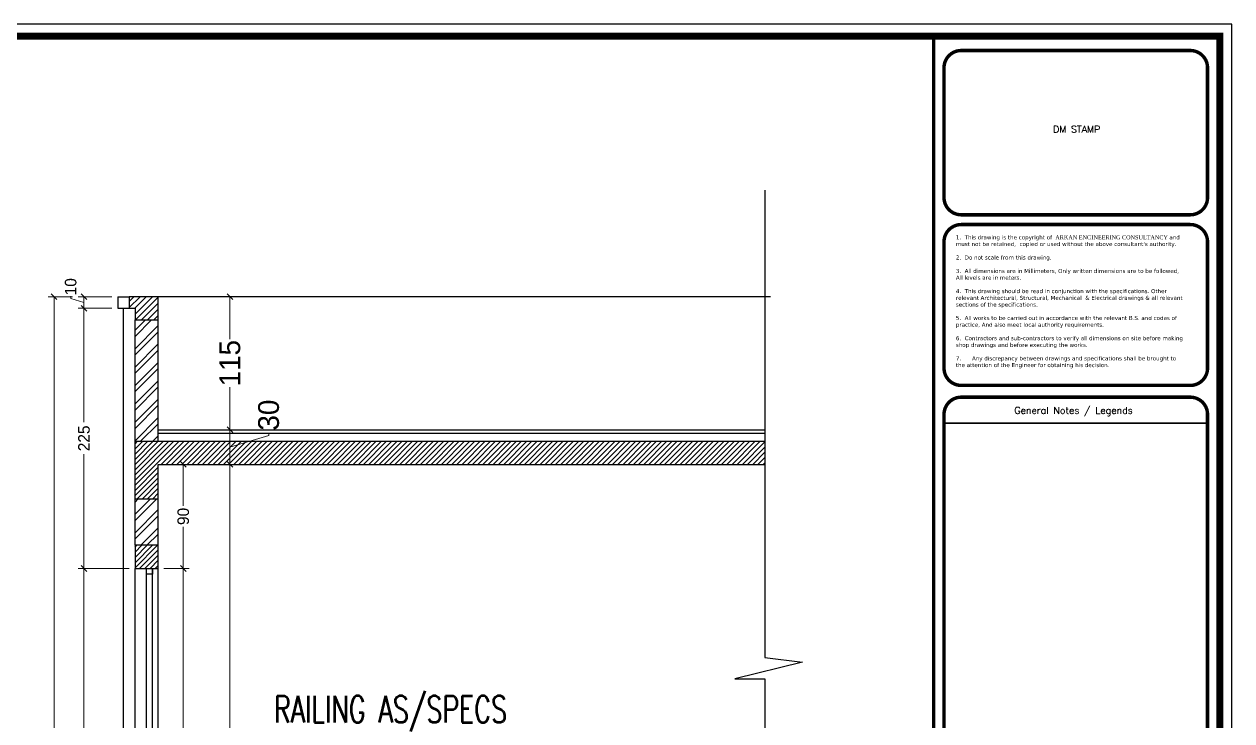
# Model space of a CAD drawing. Header units: centimetres. Extents: x 7997 to 116674, y 1017 to 13844.
# Drawn here: x 84113 to 85158, y 10170 to 10772 of the extents above; entities that cross this region are included whole.
import ezdxf
from ezdxf.enums import TextEntityAlignment as Align

# ---------------------------------------------------------------- set-up
doc = ezdxf.new("R2010")
doc.units = ezdxf.units.CM
doc.header["$LTSCALE"] = 200
doc.header["$PDMODE"] = 2
for name, color, linetype in [('Border 100x200', 2, 'Continuous'), ('COL', 1, 'Continuous'), ('DIM', 11, 'Continuous'), ('STEP', 7, 'Continuous'), ('TXT', 6, 'Continuous'), ('WIN', 6, 'Continuous')]:
    doc.layers.add(name, color=color, linetype=linetype)
doc.layers.add('HA', color=251, linetype='Continuous', lineweight=0)
doc.layers.add('WALL', color=3, linetype='Continuous', lineweight=25)
doc.styles.add('$0$$0$$0$sheet notes', font='verdana.ttf')
doc.styles.add('$0$$0$Roman', font='romans')
doc.styles.add('STYLE5', font='romans.shx', dxfattribs={"width": 0.8})
doc.styles.add('T2', font='')
doc.styles.get('T2').set_extended_font_data('Elisia')
doc.dimstyles.new('NORMAL', dxfattribs={"dimtxt": 18, "dimasz": 5, "dimexe": 5, "dimexo": 5, "dimgap": 1, "dimtad": 0, "dimdec": 0, "dimdsep": 46, "dimtxsty": 'T2', "dimblk1": 'OBLIQUE', "dimblk2": 'OBLIQUE', "dimsah": 1, "dimcen": 0.09, "dimclrd": 4, "dimclre": 4, "dimclrt": 6, "dimadec": 0, "dimazin": 0, "dimtfac": 1, "dimtdec": 0, "dimtofl": 0, "dimtmove": 1, "dimatfit": 2, "dimldrblk": 'OPEN30', "dimfxl": 0, "dimtolj": 1, "dimtzin": 0, "dimlwd": 5, "dimlwe": 5, "dimarcsym": 0})
doc.dimstyles.new('NORMAL-1', dxfattribs={"dimtxt": 10, "dimasz": 5, "dimexe": 5, "dimexo": 5, "dimgap": 1, "dimtad": 0, "dimdec": 0, "dimdsep": 46, "dimtxsty": 'T2', "dimblk1": 'OBLIQUE', "dimblk2": 'OBLIQUE', "dimsah": 1, "dimcen": 0.09, "dimclrd": 4, "dimclre": 4, "dimclrt": 6, "dimadec": 0, "dimazin": 0, "dimtfac": 1, "dimtdec": 0, "dimtofl": 0, "dimtmove": 1, "dimatfit": 3, "dimldrblk": 'OPEN30', "dimfxl": 0, "dimtolj": 1, "dimtzin": 0, "dimlwd": 5, "dimlwe": 5, "dimarcsym": 0})

# ---------------------------------------------------------------- blocks, each defined once
blk = doc.blocks.new('_OBLIQUE')
at = {"color": 0, "linetype": 'ByBlock'}
blk.add_line((-0.5, -0.5), (0.5, 0.5), dxfattribs=at)
blk = doc.blocks.new('*D981')
at = {"layer": 'Defpoints', "color": 0, "transparency": 16777216}
for p in [(84291.3, 10391.4), (84291.3, 10391.4), (84291.3, 9896.4)]:
    blk.add_point(p, dxfattribs=at)
at = {"layer": 'DIM', "color": 4, "lineweight": 5, "transparency": 16777216}
for p, q in [((84291.3, 10391.4), (84291.3, 10160.6)), ((84291.3, 9896.4), (84291.3, 10112.3))]:
    blk.add_line(p, q, dxfattribs=at)
at = {"layer": 'DIM', "color": 4, "lineweight": 5, "transparency": 16777216, "xscale": 5, "yscale": 5, "zscale": 5}
for p, rotation in [((84291.3, 10391.4), 90), ((84291.3, 9896.4), 270)]:
    blk.add_blockref('_OBLIQUE', p, dxfattribs=dict(at, rotation=rotation))
at = {"layer": 'DIM', "color": 6, "transparency": 16777216, "insert": (84291.3, 10136.4), "char_height": 18, "attachment_point": 5, "rotation": 90, "style": 'T2'}
blk.add_mtext('\\A1;495', dxfattribs=at)
blk = doc.blocks.new('_Open30')
at = {"color": 0, "linetype": 'ByBlock', "lineweight": -2}
for p, q in [((-1, 0.27), (0, 0)), ((0, 0), (-1, -0.27)), ((0, 0), (-1, 0))]:
    blk.add_line(p, q, dxfattribs=at)
blk = doc.blocks.new('*D982')
at = {"layer": 'Defpoints', "color": 0, "transparency": 16777216}
for p in [(84291.3, 10421.4), (84291.3, 10421.4), (84291.3, 10391.4)]:
    blk.add_point(p, dxfattribs=at)
at = {"layer": 'DIM', "color": 4, "lineweight": 5, "transparency": 16777216}
for p, q in [((84291.3, 10391.4), (84291.3, 10421.4)), ((84324.8, 10416.5), (84324.8, 10418.5)), ((84291.3, 10406.4), (84324.8, 10416.5))]:
    blk.add_line(p, q, dxfattribs=at)
at = {"layer": 'DIM', "color": 4, "lineweight": 5, "transparency": 16777216, "xscale": 5, "yscale": 5, "zscale": 5}
for p, rotation in [((84291.3, 10421.4), 90), ((84291.3, 10391.4), 270)]:
    blk.add_blockref('_OBLIQUE', p, dxfattribs=dict(at, rotation=rotation))
at = {"layer": 'DIM', "color": 6, "transparency": 16777216, "insert": (84324.8, 10434), "char_height": 18, "attachment_point": 5, "rotation": 90, "style": 'T2'}
blk.add_mtext('\\A1;30', dxfattribs=at)
blk = doc.blocks.new('*D1021')
at = {"layer": 'Defpoints', "color": 0, "transparency": 16777216}
for p in [(84291.3, 10536.4), (84291.3, 10536.4), (84291.3, 10421.4)]:
    blk.add_point(p, dxfattribs=at)
at = {"layer": 'DIM', "color": 4, "lineweight": 5, "transparency": 16777216}
for p, q in [((84291.3, 10536.4), (84291.3, 10499.6)), ((84291.3, 10421.4), (84291.3, 10458.2))]:
    blk.add_line(p, q, dxfattribs=at)
at = {"layer": 'DIM', "color": 4, "lineweight": 5, "transparency": 16777216, "xscale": 5, "yscale": 5, "zscale": 5}
for p, rotation in [((84291.3, 10536.4), 90), ((84291.3, 10421.4), 270)]:
    blk.add_blockref('_OBLIQUE', p, dxfattribs=dict(at, rotation=rotation))
at = {"layer": 'DIM', "color": 6, "transparency": 16777216, "insert": (84291.3, 10478.9), "char_height": 18, "attachment_point": 5, "rotation": 90, "style": 'T2'}
blk.add_mtext('\\A1;115', dxfattribs=at)
blk = doc.blocks.new('*D1026')
at = {"layer": 'Defpoints', "color": 0, "transparency": 16777216}
for p in [(84229.2, 10301.4), (84250.9, 10301.4), (84229.2, 9986.4)]:
    blk.add_point(p, dxfattribs=at)
at = {"layer": 'WALL', "color": 4, "lineweight": 5, "transparency": 16777216}
for p, q in [((84234.2, 10301.4), (84255.9, 10301.4)), ((84250.9, 10301.4), (84250.9, 10156.8)), ((84250.9, 9986.4), (84250.9, 10131)), ((84234.2, 9986.4), (84255.9, 9986.4))]:
    blk.add_line(p, q, dxfattribs=at)
at = {"layer": 'WALL', "color": 4, "lineweight": 5, "transparency": 16777216, "xscale": 5, "yscale": 5, "zscale": 5}
for p, rotation in [((84250.9, 10301.4), 90), ((84250.9, 9986.4), 270)]:
    blk.add_blockref('_OBLIQUE', p, dxfattribs=dict(at, rotation=rotation))
at = {"layer": 'WALL', "color": 6, "transparency": 16777216, "insert": (84250.9, 10143.9), "char_height": 10, "attachment_point": 5, "rotation": 90, "style": 'T2'}
blk.add_mtext('\\A1;315', dxfattribs=at)
blk = doc.blocks.new('*D1027')
at = {"layer": 'Defpoints', "color": 0, "transparency": 16777216}
for p in [(84229.2, 10391.4), (84250.9, 10391.4), (84229.2, 10301.4)]:
    blk.add_point(p, dxfattribs=at)
at = {"layer": 'WALL', "color": 4, "lineweight": 5, "transparency": 16777216}
for p, q in [((84234.2, 10391.4), (84255.9, 10391.4)), ((84250.9, 10391.4), (84250.9, 10355.5)), ((84250.9, 10301.4), (84250.9, 10337.3)), ((84234.2, 10301.4), (84255.9, 10301.4))]:
    blk.add_line(p, q, dxfattribs=at)
at = {"layer": 'WALL', "color": 4, "lineweight": 5, "transparency": 16777216, "xscale": 5, "yscale": 5, "zscale": 5}
for p, rotation in [((84250.9, 10391.4), 90), ((84250.9, 10301.4), 270)]:
    blk.add_blockref('_OBLIQUE', p, dxfattribs=dict(at, rotation=rotation))
at = {"layer": 'WALL', "color": 6, "transparency": 16777216, "insert": (84250.9, 10346.4), "char_height": 10, "attachment_point": 5, "rotation": 90, "style": 'T2'}
blk.add_mtext('\\A1;90', dxfattribs=at)
blk = doc.blocks.new('*D1030')
at = {"layer": 'Defpoints', "color": 0, "transparency": 16777216}
for p in [(84165, 10301.4), (84209.2, 10301.4), (84209.2, 9986.4)]:
    blk.add_point(p, dxfattribs=at)
at = {"layer": 'WALL', "color": 4, "lineweight": 5, "transparency": 16777216}
for p, q in [((84204.2, 10301.4), (84160, 10301.4)), ((84165, 10301.4), (84165, 10156.8)), ((84165, 9986.4), (84165, 10131)), ((84204.2, 9986.4), (84160, 9986.4))]:
    blk.add_line(p, q, dxfattribs=at)
at = {"layer": 'WALL', "color": 4, "lineweight": 5, "transparency": 16777216, "xscale": 5, "yscale": 5, "zscale": 5}
for p, rotation in [((84165, 10301.4), 90), ((84165, 9986.4), 270)]:
    blk.add_blockref('_OBLIQUE', p, dxfattribs=dict(at, rotation=rotation))
at = {"layer": 'WALL', "color": 6, "transparency": 16777216, "insert": (84165, 10143.9), "char_height": 10, "attachment_point": 5, "rotation": 90, "style": 'T2'}
blk.add_mtext('\\A1;315', dxfattribs=at)
blk = doc.blocks.new('*D1031')
at = {"layer": 'Defpoints', "color": 0, "transparency": 16777216}
for p in [(84165, 10526.4), (84194.2, 10526.4), (84209.2, 10301.4)]:
    blk.add_point(p, dxfattribs=at)
at = {"layer": 'WALL', "color": 4, "lineweight": 5, "transparency": 16777216}
for p, q in [((84189.2, 10526.4), (84160, 10526.4)), ((84165, 10526.4), (84165, 10427.8)), ((84165, 10301.4), (84165, 10400.1)), ((84204.2, 10301.4), (84160, 10301.4))]:
    blk.add_line(p, q, dxfattribs=at)
at = {"layer": 'WALL', "color": 4, "lineweight": 5, "transparency": 16777216, "xscale": 5, "yscale": 5, "zscale": 5}
for p, rotation in [((84165, 10526.4), 90), ((84165, 10301.4), 270)]:
    blk.add_blockref('_OBLIQUE', p, dxfattribs=dict(at, rotation=rotation))
at = {"layer": 'WALL', "color": 6, "transparency": 16777216, "insert": (84165, 10413.9), "char_height": 10, "attachment_point": 5, "rotation": 90, "style": 'T2'}
blk.add_mtext('\\A1;225', dxfattribs=at)
blk = doc.blocks.new('*D1032')
at = {"layer": 'Defpoints', "color": 0, "transparency": 16777216}
for p in [(84165, 10536.4), (84194.2, 10536.4), (84194.2, 10526.4)]:
    blk.add_point(p, dxfattribs=at)
at = {"layer": 'WALL', "color": 4, "lineweight": 5, "transparency": 16777216}
for p, q in [((84153.5, 10534.9), (84153.5, 10536.9)), ((84165, 10531.4), (84153.5, 10534.9)), ((84189.2, 10536.4), (84160, 10536.4)), ((84165, 10526.4), (84165, 10536.4)), ((84189.2, 10526.4), (84160, 10526.4))]:
    blk.add_line(p, q, dxfattribs=at)
at = {"layer": 'WALL', "color": 4, "lineweight": 5, "transparency": 16777216, "xscale": 5, "yscale": 5, "zscale": 5}
for p, rotation in [((84165, 10536.4), 90), ((84165, 10526.4), 270)]:
    blk.add_blockref('_OBLIQUE', p, dxfattribs=dict(at, rotation=rotation))
at = {"layer": 'WALL', "color": 6, "transparency": 16777216, "insert": (84153.5, 10545), "char_height": 10, "attachment_point": 5, "rotation": 90, "style": 'T2'}
blk.add_mtext('\\A1;10', dxfattribs=at)
blk = doc.blocks.new('*D1033')
at = {"layer": 'Defpoints', "color": 0, "transparency": 16777216}
for p in [(84160, 10536.4), (84139.1, 9636.4), (84160, 9636.4)]:
    blk.add_point(p, dxfattribs=at)
at = {"layer": 'WALL', "color": 4, "lineweight": 5, "transparency": 16777216}
for p, q in [((84155, 10536.4), (84134.1, 10536.4)), ((84139.1, 10536.4), (84139.1, 10100.3)), ((84139.1, 9636.4), (84139.1, 10072.6)), ((84155, 9636.4), (84134.1, 9636.4))]:
    blk.add_line(p, q, dxfattribs=at)
at = {"layer": 'WALL', "color": 4, "lineweight": 5, "transparency": 16777216, "xscale": 5, "yscale": 5, "zscale": 5}
for p, rotation in [((84139.1, 10536.4), 90), ((84139.1, 9636.4), 270)]:
    blk.add_blockref('_OBLIQUE', p, dxfattribs=dict(at, rotation=rotation))
at = {"layer": 'WALL', "color": 6, "transparency": 16777216, "insert": (84139.1, 10086.4), "char_height": 10, "attachment_point": 5, "rotation": 90, "style": 'T2'}
blk.add_mtext('\\A1;900', dxfattribs=at)
blk = doc.blocks.new('08-TITLE SHEET-selattin', base_point=(45714.8, -203081.4))
at = {"color": 0}
blk.add_lwpolyline([(51244.8, -203081.4), (45714.8, -203081.4), (45714.8, -206921.4), (51244.8, -206921.4)], close=True, dxfattribs=at)
at = {"color": 0, "linetype": 'ByBlock', "const_width": 17}
blk.add_lwpolyline([(45744.3, -206891.9), (51215.3, -206891.9), (51215.3, -203110.8), (45744.3, -203110.8)], close=True, dxfattribs=at)
at = {"color": 0, "linetype": 'ByBlock'}
for points, const_width in [([(50507.6, -203110.8), (50507.6, -206891.9)], 8.52), ([(50533.3, -204066.9), (51184.7, -204066.9)], 4.26)]:
    blk.add_lwpolyline(points, dxfattribs=dict(at, const_width=const_width))
at = {"color": 0, "linetype": 'ByBlock', "const_width": 8.52}
for points in [[(50575.9, -203552.4), (51142.1, -203552.4, 0.414214), (51184.7, -203509.8), (51184.7, -203189.1, 0.414214), (51142.1, -203146.5), (50575.9, -203146.5, 0.414214), (50533.3, -203189.1), (50533.3, -203509.8, 0.414214)], [(50575.9, -203973.9), (51142.1, -203973.9, 0.414214), (51184.7, -203931.3), (51184.7, -203619.1, 0.414214), (51142.1, -203576.5), (50575.9, -203576.5, 0.414214), (50533.3, -203619.1), (50533.3, -203931.3, 0.414214)], [(50575.9, -205460.8), (51142.1, -205460.8, 0.414214), (51184.7, -205418.3), (51184.7, -204045.6, 0.414214), (51142.1, -204003), (50575.9, -204003, 0.414214), (50533.3, -204045.6), (50533.3, -205418.3, 0.414214)]]:
    blk.add_lwpolyline(points, format="xyb", close=True, dxfattribs=at)
at = {"layer": 'HA', "ltscale": 1.2}
blk.add_lwpolyline([(45714.8, -203081.4), (51244.8, -203081.4), (51244.8, -206921.4), (45714.8, -206921.4)], close=True, dxfattribs=at)
at = {"color": 0, "style": '$0$$0$Roman'}
for s, height, p in [('DM STAMP', 17.04, (50861.2, -203340.9)), ('General Notes / Legends', 17.037, (50853.6, -204035.8))]:
    blk.add_text(s, height=height, dxfattribs=at).set_placement(p, align=Align.MIDDLE_CENTER)
at = {"color": 0, "insert": (50562.6, -203603.1), "char_height": 9.9665, "width": 558.315, "attachment_point": 1, "style": '$0$$0$$0$sheet notes'}
blk.add_mtext("1.  This drawing is the copyright of {\\fTimes New Roman|b0|i0|c238|p26; \\fTimes New Roman|b0|i0|c0|p26;ARKAN ENGINEERING CONSULTANCY }and must not be retained,  copied or used without the above consultant's authority.\\P\\P2.  Do not scale from this drawing.\\P\\P3.  All dimensions are in Millimeters, Only written dimensions are to be followed, All levels are in meters.\\P\\P4.  This drawing should be read in conjunction with the specifications. Other relevant Architectural, Structural, Mechanical  & Electrical drawings & all relevant sections of the specifications.\\P\\P5.  All works to be carried out in accordance with the relevant B.S. and codes of practice, And also meet local authority requirements.\\P\\P6.  Contractors and sub-contractors to verify all dimensions on site before making shop drawings and before executing the works.\\P\\P7.^IAny discrepancy between drawings and specifications shall be brought to the attention of the Engineer for obtaining his decision.", dxfattribs=at)

msp = doc.modelspace()

# ---------------------------------------------------------------- hatches: boundary and pattern name
at = {"layer": 'Border 100x200', "ltscale": 150}
h = msp.add_hatch(dxfattribs=at)
h.set_pattern_fill('ANSI31', color=8, scale=30)
h.set_pattern_definition([(45, (84204.163, 10516.409), (-2.65165, 2.65165), [])])
h.paths.add_polyline_path([(84229.1629, 10536.4088), (84204.1629, 10536.4088), (84204.1629, 10526.4088), (84209.1629, 10526.4088), (84209.1629, 10516.4088), (84229.1629, 10516.4088)])
h = msp.add_hatch(dxfattribs=at)
h.set_pattern_fill('ANSI32', color=8, scale=30)
h.set_pattern_definition([(45, (84209.163, 9616.409), (-7.95495, 7.95495), []), (45, (84214.466, 9616.409), (-7.95495, 7.95495), [])])
h.paths.add_polyline_path([(84229.1629, 10516.4088), (84209.1629, 10516.4088), (84209.1629, 10411.4088), (84229.1629, 10411.4088)])
h.paths.add_polyline_path([(84229.1629, 10361.4088), (84209.1629, 10361.4088), (84209.1629, 10321.4088), (84229.1629, 10321.4088)])
h.paths.add_polyline_path([(84229.1629, 9986.4088), (84209.1629, 9986.4088), (84209.1629, 9891.4088), (84229.1629, 9891.4088)])
h.paths.add_polyline_path([(84229.1629, 9876.4088), (84209.1629, 9876.4088), (84209.1629, 9646.4088), (84229.1629, 9646.4088)])
at = {"layer": 'DIM'}
h = msp.add_hatch(dxfattribs=at)
h.set_pattern_fill('ANSI31', color=8)
h.set_pattern_definition([(45, (27704.0702, 8230.2032), (-2.24506403, 2.24506403), [])])
h.paths.add_polyline_path([(84754.0543, 10391.4088), (84754.0543, 10411.4088), (84209.1629, 10411.4088), (84209.1629, 10391.4088), (84209.2128, 10391.4088), (84209.2128, 10361.4088), (84229.2128, 10361.4088), (84229.2128, 10391.4088)])
h = msp.add_hatch(dxfattribs=at)
h.set_pattern_fill('ANSI31', color=8)
h.set_pattern_definition([(45, (18142.9528, 1399.5298), (-2.24506403, 2.24506403), [])])
h.paths.add_polyline_path([(84229.1629, 10321.4088), (84209.1629, 10321.4088), (84209.1629, 10301.4088), (84229.1629, 10301.4088)])

# ---------------------------------------------------------------- linework, layer by layer
at = {"linetype": 'Continuous'}
msp.add_lwpolyline([(83222.5963, 9428.0841), (85158.0963, 9428.0841), (85158.0963, 10772.0841), (83222.5963, 10772.0841)], close=True, dxfattribs=at)
at = {"layer": 'COL'}
for p, q in [((84209.1629, 10411.4088), (84754.0543, 10411.4088)), ((84209.1629, 10361.4088), (84209.1629, 10411.4088)), ((84229.1629, 10391.4088), (84754.0543, 10391.4088)), ((84229.1629, 10361.4088), (84229.1629, 10391.4088)), ((84229.1629, 10361.4088), (84209.1629, 10361.4088))]:
    msp.add_line(p, q, dxfattribs=at)
for points in [[(84229.1629, 10536.4088), (84204.1629, 10536.4088), (84204.1629, 10526.4088), (84209.1629, 10526.4088), (84209.1629, 10516.4088), (84229.1629, 10516.4088)], [(84229.1629, 10321.4088), (84209.1629, 10321.4088), (84209.1629, 10301.4088), (84229.1629, 10301.4088)]]:
    msp.add_lwpolyline(points, close=True, dxfattribs=at)
at = {"layer": 'DIM'}
msp.add_lwpolyline([(84754.0543, 10628.4964), (84754.0543, 10224.3867), (84786.6872, 10220.3323), (84728.1264, 10205.8516), (84754.0543, 10205.8516), (84754.0543, 9874.2811), (84770.8431, 9874.2811), (84738.3605, 9860.1832), (84754.0543, 9860.1832), (84754.0543, 9567.5817)], dxfattribs=at)
at = {"layer": 'STEP'}
for p, q in [((84229.1629, 10421.4088), (84754.0543, 10421.4088)), ((84229.1629, 10418.4088), (84754.0543, 10418.4088))]:
    msp.add_line(p, q, dxfattribs=at)
at = {"layer": 'WALL'}
for p, q in [((84209.1629, 10411.4088), (84209.1629, 10516.4088)), ((84229.1629, 10411.4088), (84229.1629, 10516.4088)), ((84209.1629, 10321.4088), (84209.1629, 10361.4088)), ((84229.1629, 10301.4088), (84229.1629, 10361.4088))]:
    msp.add_line(p, q, dxfattribs=at)
at = {"layer": 'WIN', "ltscale": 150}
for p, q in [((84194.1629, 10536.4088), (84204.1629, 10536.4088)), ((84199.1629, 9636.4088), (84199.1629, 10526.4088)), ((84199.1629, 10526.4088), (84204.1629, 10526.4088))]:
    msp.add_line(p, q, dxfattribs=at)
at = {"layer": 'WIN'}
for p, q in [((84759.0543, 10536.4088), (84229.1629, 10536.4088)), ((84209.1629, 9986.4088), (84209.1629, 10301.4088)), ((84219.1629, 9986.4088), (84219.1629, 10301.4088)), ((84224.1629, 9986.4088), (84224.1629, 10301.4088)), ((84224.1629, 9991.4088), (84224.1629, 10296.4088)), ((84229.1629, 9986.4088), (84229.1629, 10301.4088))]:
    msp.add_line(p, q, dxfattribs=at)
at = {"layer": 'WIN', "ltscale": 150}
msp.add_lwpolyline([(84194.1629, 10536.4088), (84194.1629, 10526.4088), (84199.1629, 10526.4088)], dxfattribs=at)
at = {"layer": 'WIN'}
msp.add_lwpolyline([(84219.1629, 10301.4088), (84224.1629, 10301.4088), (84224.1629, 10296.4088), (84219.1629, 10296.4088)], close=True, dxfattribs=at)

# ---------------------------------------------------------------- block references
at = {"layer": 'DIM', "color": 0, "linetype": 'Continuous', "xscale": 0.35, "yscale": 0.35, "zscale": 0.35}
msp.add_blockref('08-TITLE SHEET-selattin', (83222.5963, 10772.0841), dxfattribs=at)

# ---------------------------------------------------------------- texts
at = {"layer": 'TXT', "style": 'STYLE5', "width": 0.7}
msp.add_text('RAILING AS/SPECS', height=23.026947, dxfattribs=at).set_placement((84329.2553, 10168.1044))

# ---------------------------------------------------------------- dimensions: what is measured, and where the dimension line sits
at = {"layer": 'DIM'}
for base, p1, p2, picture, middle in [((84291.3118, 10536.4088), (84291.3118, 10421.4088), (84291.3118, 10536.4088), '*D1021', (84291.3118, 10478.9088)), ((84291.3118, 10421.4088), (84291.3118, 10391.4088), (84291.3118, 10421.4088), '*D982', (84324.8118, 10419.4588))]:
    dim = msp.add_linear_dim(base=base, p1=p1, p2=p2, angle=90, dimstyle='NORMAL', dxfattribs=at)
    dim.commit()
    dim.dimension.update_dxf_attribs({"geometry": picture, "text_midpoint": middle})
dim = msp.add_linear_dim(base=(84291.3118, 10391.4088), p1=(84291.3118, 9896.4088), p2=(84291.3118, 10391.4088), angle=90, dimstyle='NORMAL', dxfattribs=at)
dim.commit()
dim.dimension.update_dxf_attribs({"geometry": '*D981', "text_midpoint": (84291.3118, 10136.4088), "dimtype": 160})
at = {"layer": 'WALL'}
for base, p1, p2, picture, middle in [((84164.9564, 10536.4088), (84194.1629, 10526.4088), (84194.1629, 10536.4088), '*D1032', (84153.4564, 10537.8588)), ((84139.1435, 9636.4088), (84159.9564, 10536.4088), (84159.9564, 9636.4088), '*D1033', (84139.1435, 10086.4088)), ((84164.9564, 10526.4088), (84209.1629, 10301.4088), (84194.1629, 10526.4088), '*D1031', (84164.9564, 10413.9088)), ((84250.8862, 10391.4088), (84229.1629, 10301.4088), (84229.1629, 10391.4088), '*D1027', (84250.8862, 10346.4088)), ((84164.9564, 10301.4088), (84209.1629, 9986.4088), (84209.1629, 10301.4088), '*D1030', (84164.9564, 10143.9088)), ((84250.8862, 10301.4088), (84229.1629, 9986.4088), (84229.1629, 10301.4088), '*D1026', (84250.8862, 10143.9088))]:
    dim = msp.add_linear_dim(base=base, p1=p1, p2=p2, angle=90, dimstyle='NORMAL-1', dxfattribs=at)
    dim.commit()
    dim.dimension.update_dxf_attribs({"geometry": picture, "text_midpoint": middle})

doc.saveas('drawing.dxf')
